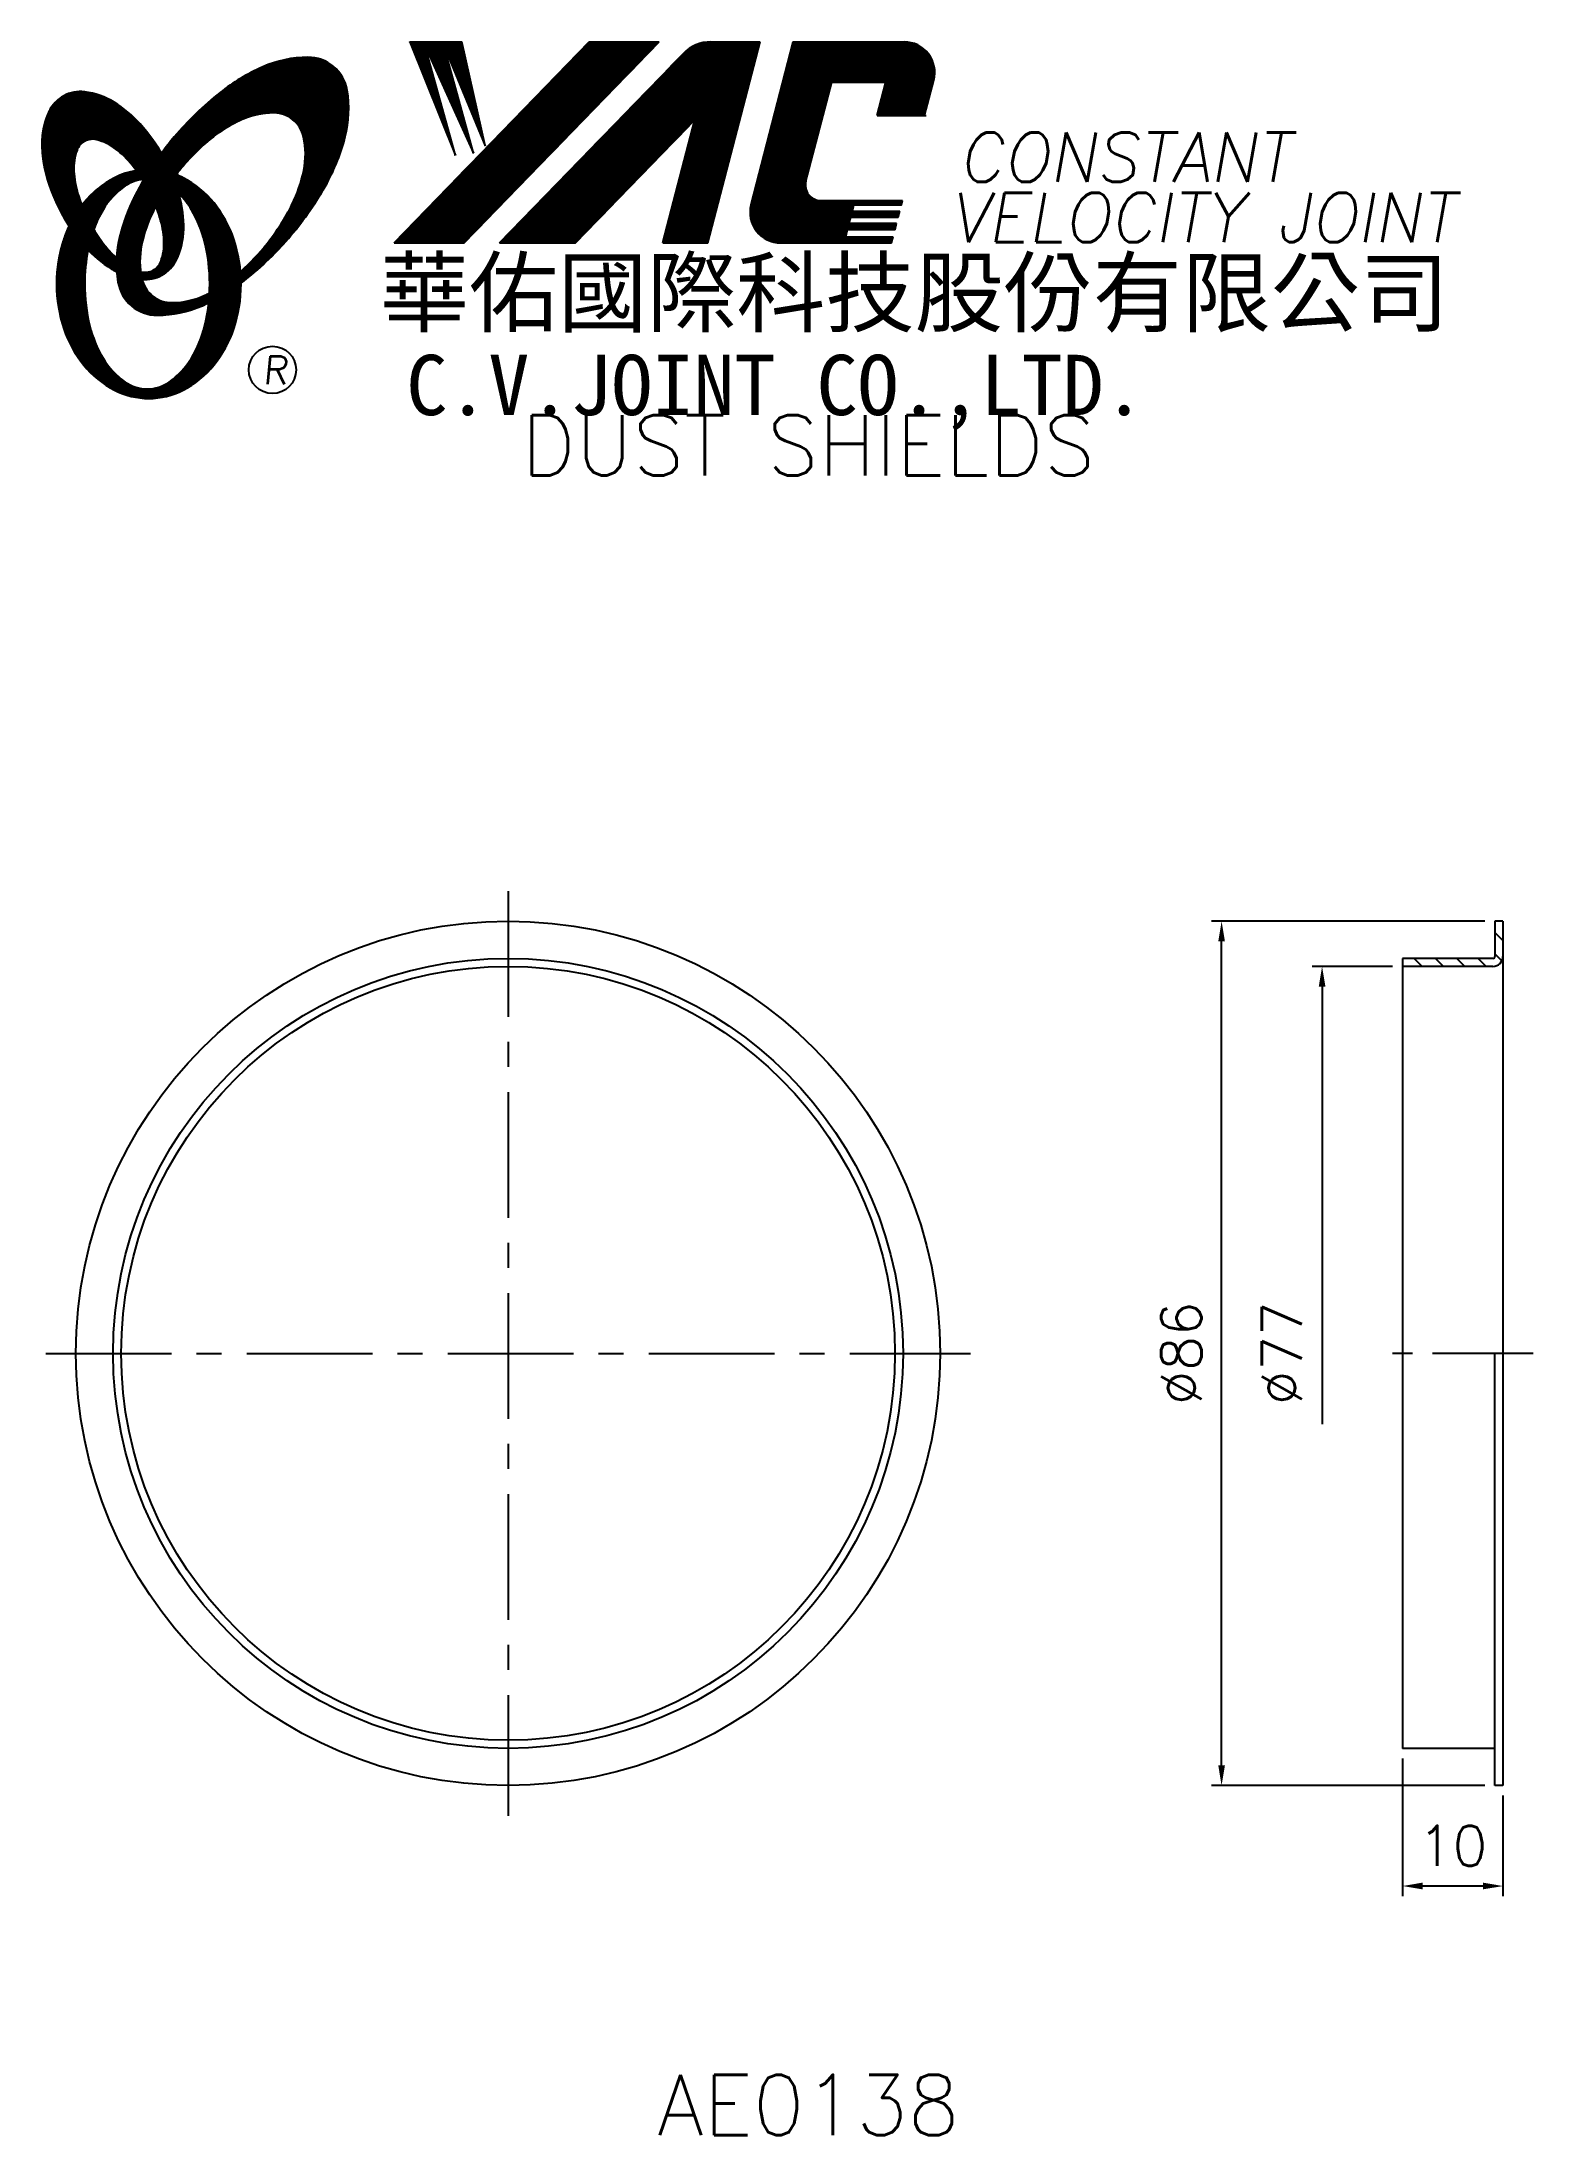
# Model space of a CAD drawing. Extents: x 105 to 253, y -6 to 202.
import ezdxf
from ezdxf.enums import TextEntityAlignment as Align

# ---------------------------------------------------------------- set-up
doc = ezdxf.new("R2010")
doc.units = 0
doc.header["$LTSCALE"] = 10
doc.header["$MEASUREMENT"] = 0
doc.linetypes.add('CENTER', pattern=[2, 1.25, -0.25, 0.25, -0.25])
doc.layers.get('0').update_dxf_attribs({"linetype": 'CONTINUOUS'})
doc.layers.get('DEFPOINTS').update_dxf_attribs({"linetype": 'CONTINUOUS'})
doc.layers.add('4', color=4, linetype='CONTINUOUS')
doc.styles.add('CHINA', font='KAIU.TTF')
doc.styles.add('ITALICC', font='simplex.shx')
doc.dimstyles.new('STANDARD$0', dxfattribs={"dimtxt": 4, "dimasz": 2, "dimexe": 1, "dimexo": 1, "dimgap": 2, "dimtad": 1, "dimdec": 4, "dimzin": 10, "dimtxsty": 'ITALICC', "dimcen": 2, "dimclrd": 5, "dimclre": 5, "dimclrt": 18, "dimaunit": 1, "dimazin": 3, "dimtp": 0.1, "dimtfac": 0.7, "dimtdec": 4, "dimtmove": 0, "dimatfit": 3, "dimtolj": 1, "dimtzin": 10})
pattern_1 = [(45, (174.614396, -41.679451), (-0.00727476112, 0.00727476112), [])]
pattern_2 = [(45, (6.02385, -5.375041), (-0.00883883476, 0.00883883476), [])]

# ---------------------------------------------------------------- blocks, each defined once
blk = doc.blocks.new('*D14')
at = {"color": 5, "linetype": 'BYBLOCK'}
for p, q in [((239.45, 110.06), (231.45, 110.06)), ((232.45, 108.06), (232.45, 64.51))]:
    blk.add_line(p, q, dxfattribs=at)
blk.add_solid([(232.12, 108.06), (232.78, 108.06), (232.45, 110.06)], dxfattribs=at)
at = {"layer": 'DEFPOINTS', "color": 0, "linetype": 'BYBLOCK'}
for p in [(232.45, 110.06), (240.45, 110.06), (240.45, 33.06)]:
    blk.add_point(p, dxfattribs=at)
at = {"color": 18, "linetype": 'BYBLOCK', "insert": (228.45, 71.56), "char_height": 4, "attachment_point": 5, "rotation": 90, "style": 'ITALICC'}
blk.add_mtext('\\A1;∅77', dxfattribs=at)
blk = doc.blocks.new('*D15')
at = {"color": 5, "linetype": 'BYBLOCK'}
for p, q in [((248.65, 114.56), (221.45, 114.56)), ((222.45, 30.56), (222.45, 112.56)), ((248.65, 28.56), (221.45, 28.56))]:
    blk.add_line(p, q, dxfattribs=at)
for points in [[(222.12, 112.56), (222.78, 112.56), (222.45, 114.56)], [(222.12, 30.56), (222.78, 30.56), (222.45, 28.56)]]:
    blk.add_solid(points, dxfattribs=at)
at = {"layer": 'DEFPOINTS', "color": 0, "linetype": 'BYBLOCK'}
for p in [(222.45, 114.56), (249.65, 114.56), (249.65, 28.56)]:
    blk.add_point(p, dxfattribs=at)
at = {"color": 18, "linetype": 'BYBLOCK', "insert": (218.45, 71.56), "char_height": 4, "attachment_point": 5, "rotation": 90, "style": 'ITALICC'}
blk.add_mtext('\\A1;∅86', dxfattribs=at)
blk = doc.blocks.new('*D16')
at = {"color": 5, "linetype": 'BYBLOCK'}
for p, q in [((240.45, 31.26), (240.45, 17.56)), ((250.45, 27.56), (250.45, 17.56)), ((248.45, 18.56), (242.45, 18.56))]:
    blk.add_line(p, q, dxfattribs=at)
for points in [[(242.45, 18.9), (242.45, 18.23), (240.45, 18.56)], [(248.45, 18.9), (248.45, 18.23), (250.45, 18.56)]]:
    blk.add_solid(points, dxfattribs=at)
at = {"layer": 'DEFPOINTS', "color": 0, "linetype": 'BYBLOCK'}
for p in [(240.45, 32.26), (250.45, 28.56), (240.45, 18.56)]:
    blk.add_point(p, dxfattribs=at)
at = {"color": 18, "linetype": 'BYBLOCK', "insert": (245.45, 22.56), "char_height": 4, "attachment_point": 5, "style": 'ITALICC'}
blk.add_mtext('\\A1;10', dxfattribs=at)

msp = doc.modelspace()

# ---------------------------------------------------------------- hatches: boundary and pattern name
at = {"layer": '4', "linetype": 'CONTINUOUS'}
h = msp.add_hatch(dxfattribs=at)
h.set_pattern_fill('ANSI31', color=5, scale=0.1, style=0)
h.set_pattern_definition(pattern_2)
h.paths.add_polyline_path([(166.48256, 202.05594), (159.52525, 202.05594), (140.10864, 182.05218), (147.06595, 182.05218)])
h.paths.add_polyline_path([(170.02945, 194.29037), (166.84907, 182.05218), (171.33006, 182.05218), (176.52849, 202.05594), (171.63177, 202.05594, 0.202785967), (168.89769, 200.89952), (150.60356, 182.05218), (158.15047, 182.05218)])
h.paths.add_polyline_path([(183.65655, 198.05752), (189.05027, 198.05752), (188.18125, 194.71351), (192.89807, 194.71351), (193.81479, 198.24107, 0.490800957), (190.86459, 202.05594), (179.83028, 202.05594), (175.62322, 185.86705, 0.490800957), (178.57342, 182.05218), (189.60774, 182.05218), (189.76218, 182.64649), (185.04536, 182.64649), (185.23873, 183.39058), (189.95555, 183.39058), (190.11411, 184.00072), (185.39729, 184.00072), (185.55853, 184.62119), (190.27535, 184.62119), (190.43153, 185.22218), (185.71471, 185.22218), (185.87152, 185.82555), (190.58834, 185.82555), (190.70507, 186.27475), (182.56532, 186.27475, -0.490800957), (181.09022, 188.18218)])
h = msp.add_hatch(dxfattribs=at)
h.set_pattern_fill('ANSI31', color=1, scale=0.1, style=0)
h.set_pattern_definition(pattern_2)
h.paths.add_polyline_path([(146.84062, 202.05594), (141.66329, 202.05594), (146.23405, 190.7522), (143.16812, 201.71018), (148.00286, 190.98786), (145.05485, 201.71018), (149.18207, 191.69483)])
h = msp.add_hatch(dxfattribs=at)
h.set_pattern_fill('ANSI31', color=5, scale=0.082305, style=0)
h.set_pattern_definition([(45, (6.02385, -5.375041), (-0.00727476112, 0.00727476112), [])])
h.paths.add_polyline_path([(128.05932, 194.99346, -0.172879177), (130.0008, 194.3349, -0.172879177), (131.08809, 192.59685, -0.104527385), (131.11587, 189.26865, -0.065680101), (129.94633, 185.8667, -0.051823203), (127.50592, 182.02431, -0.044272532), (124.83095, 179.19797, -0.020203161), (124.88453, 178.06006, 0.006517006), (125.28908, 178.37213, 0.049863361), (129.84251, 182.78519, 0.049863361), (133.43214, 188.01236, 0.063682799), (135.25319, 192.6397, 0.103597411), (135.44249, 197.22368, 0.177892575), (134.09388, 199.59395, 0.177892575), (131.53149, 200.52728, 0.103597411), (127.04369, 199.57424, 0.063682799), (122.78594, 197.00516, 0.049863361), (118.23252, 192.5921, 0.016070017), (116.96182, 190.98579, -0.007061632), (117.2091, 190.54876, -0.031648676), (118.16169, 188.51218, -0.008069351), (118.5936, 189.07649, -0.051823203), (121.77197, 192.33495, -0.065680101), (124.8139, 194.2553, -0.104527385)])
h.paths.add_polyline_path([(114.98365, 181.83215, -0.065680101), (116.15318, 185.2341, -0.006063428), (116.39712, 185.70912, 0.027613469), (115.67029, 187.29719, 0.017011252), (115.13687, 188.23216, 0.007829282), (114.64288, 187.36493, 0.063682799), (112.82184, 182.73759, 0.103597411), (112.63254, 178.15362, 0.177892575), (113.98115, 175.78334, 0.177892575), (116.54354, 174.85001, 0.103597411), (121.03134, 175.80306, 0.008811776), (121.6583, 176.09313, 0.013922709), (121.73563, 177.06294, -0.009086703), (121.28562, 176.8455, -0.104527385), (118.0402, 176.10734, -0.172879177), (116.09872, 176.7659, -0.172879177), (115.01143, 178.50395, -0.104527385)])
h = msp.add_hatch(dxfattribs=at)
h.set_pattern_fill('ANSI31', color=3, scale=0.082305, style=0)
h.set_pattern_definition(pattern_1)
h.paths.add_polyline_path([(112.26282, 196.0443, 0.106488277), (109.32094, 197.08287, 0.158297415), (107.23074, 196.68783, 0.158297415), (105.77141, 195.14014, 0.106488277), (105.06059, 192.10237, 0.071723199), (105.47864, 188.78942, 0.058080454), (107.02362, 184.97403, 0.058080454), (109.40467, 181.61624, 0.071723199), (111.96991, 179.47849, 0.020895977), (112.5101, 179.1765, -0.030777155), (112.49419, 180.55272, -0.042059526), (111.39783, 181.71548, -0.04691039), (109.77867, 184.19663, -0.04691039), (108.65039, 186.93611, -0.060581117), (108.24829, 189.19818, -0.10187153), (108.55991, 191.28638, -0.185892489), (109.34, 192.17802, -0.185892489), (110.51664, 192.31614, -0.10187153), (112.41429, 191.3906, -0.060581117), (114.05112, 189.77833, -0.04691039), (115.67029, 187.29719, -0.04691039), (116.79857, 184.5577, -0.060581117), (117.20067, 182.29563, -0.10187153), (116.88905, 180.20743, -0.185892489), (116.10896, 179.31579, -0.185892489), (114.93232, 179.17767, -0.002013383), (114.89152, 179.18829, 0.021593804), (115.01143, 178.50395, 0.006477741), (115.02943, 178.42692, 0.14950097), (117.00199, 178.83496, 0.158297415), (118.46132, 180.38265, 0.106488277), (119.17213, 183.42041, 0.071723199), (118.75409, 186.73337, 0.058080454), (117.2091, 190.54876, 0.058080454), (114.82806, 193.90655, 0.071723199)])
h = msp.add_hatch(dxfattribs=at)
h.set_pattern_fill('ANSI31', color=1, scale=0.082305, style=0)
h.set_pattern_definition(pattern_1)
h.paths.add_polyline_path([(113.35644, 187.72085, -0.120168026), (115.04823, 188.37424, 0.016865385), (114.44847, 189.25698, 0.076648372), (112.29225, 188.53806, 0.104809576), (109.20779, 186.02496, 0.005838257), (109.04085, 185.81276, 0.028089978), (109.77867, 184.19663, 0.014237292), (110.2208, 183.41158, -0.045767751), (111.14598, 185.34842, -0.106890197)])
h.paths.add_polyline_path([(109.32507, 177.96623, -0.048711043), (109.65518, 181.34657, -0.007865741), (109.40467, 181.61624, -0.037695478), (107.7688, 183.735, 0.03042545), (107.24347, 182.43102, 0.080710289), (106.51803, 177.96623, 0.080710289), (107.24347, 173.50144, 0.089265679), (109.20779, 169.9075, 0.104809576), (112.29225, 167.3944, 0.11926607), (115.70144, 166.56946, 0.11926607), (119.11063, 167.3944, 0.104809576), (122.19509, 169.9075, 0.089265679), (124.15941, 173.50144, 0.080710289), (124.88484, 177.96623, 0.080710289), (124.15941, 182.43102, 0.089265679), (122.19509, 186.02496, 0.104809576), (119.11063, 188.53806, 0.025513357), (118.4174, 188.85081, 0.004818181), (118.16169, 188.51218, -0.023722145), (118.70291, 186.91543, -0.065307489), (119.93809, 185.34842, -0.073950765), (121.25054, 182.15069, -0.060532391), (121.75899, 177.96623, -0.060532391), (121.25054, 173.78177, -0.073950765), (119.93809, 170.58404, -0.106890197), (117.72763, 168.21161, -0.153118262), (115.54203, 167.52624, -0.153118262), (113.35644, 168.21161, -0.106890197), (111.14598, 170.58404, -0.073950765), (109.83353, 173.78177, -0.060532391)])
h = msp.add_hatch(dxfattribs=at)
h.set_pattern_fill('ANSI31', color=5, scale=12, angle=90, style=0)
h.set_pattern_definition([(135, (0.0002, -6.0274), (-1.06066, -1.06066), [])])
h.paths.add_polyline_path([(250.45032, 114.56185), (249.65032, 114.56185), (249.65032, 111.06185, -0.414213562), (249.45032, 110.86185), (240.45032, 110.86185), (240.45032, 110.06185), (249.45032, 110.06185, 0.414213562), (250.45032, 111.06185)])

# ---------------------------------------------------------------- linework, layer by layer
at = {"layer": '4', "color": 5, "linetype": 'CONTINUOUS'}
for p, q in [((140.10864, 182.05218), (159.52525, 202.05594)), ((147.06595, 182.05218), (166.48256, 202.05594)), ((159.52525, 202.05594), (166.48256, 202.05594)), ((171.33006, 182.05218), (176.52849, 202.05594)), ((171.63177, 202.05594), (176.52849, 202.05594)), ((175.62322, 185.86705), (179.83028, 202.05594)), ((179.83028, 202.05594), (190.86459, 202.05594)), ((150.60356, 182.05218), (168.89769, 200.89952)), ((181.09022, 188.18218), (183.65655, 198.05752)), ((183.65655, 198.05752), (189.05027, 198.05752)), ((188.18125, 194.71351), (189.05027, 198.05752)), ((192.89807, 194.71351), (193.81479, 198.24107)), ((158.15047, 182.05218), (170.02945, 194.29037)), ((166.84907, 182.05218), (170.02945, 194.29037)), ((188.18125, 194.71351), (193.0485, 194.71351)), ((182.56532, 186.27475), (190.70507, 186.27475)), ((185.71471, 185.22218), (185.87152, 185.82555)), ((185.87152, 185.82555), (190.58834, 185.82555)), ((190.58834, 185.82555), (190.70507, 186.27475)), ((185.04536, 182.64649), (185.23873, 183.39058)), ((185.23873, 183.39058), (189.95555, 183.39058)), ((185.39729, 184.00072), (185.55853, 184.62119)), ((185.39729, 184.00072), (190.11411, 184.00072)), ((185.55853, 184.62119), (190.27535, 184.62119)), ((185.71471, 185.22218), (190.43153, 185.22218)), ((189.95555, 183.39058), (190.11411, 184.00072)), ((190.27535, 184.62119), (190.43153, 185.22218)), ((140.10864, 182.05218), (147.06595, 182.05218)), ((150.60356, 182.05218), (158.15047, 182.05218)), ((166.84907, 182.05218), (171.33006, 182.05218)), ((178.57342, 182.05218), (189.60774, 182.05218)), ((185.04536, 182.64649), (189.76218, 182.64649)), ((189.60774, 182.05218), (189.76218, 182.64649))]:
    msp.add_line(p, q, dxfattribs=at)
at = {"layer": '4', "color": 1, "linetype": 'CONTINUOUS'}
for p, q in [((141.66329, 202.05594), (146.23405, 190.7522)), ((141.66329, 202.05594), (146.84062, 202.05594)), ((149.18207, 191.69483), (146.84062, 202.05594)), ((146.23405, 190.7522), (143.16812, 201.71018)), ((143.16812, 201.71018), (148.00286, 190.98786)), ((148.00286, 190.98786), (145.05485, 201.71018)), ((145.05485, 201.71018), (149.18207, 191.69483))]:
    msp.add_line(p, q, dxfattribs=at)
at = {"layer": '4', "color": 5, "linetype": 'CENTER'}
for p, q in [((151.45032, 117.56185), (151.45032, 25.56185)), ((105.45032, 71.56185), (197.45032, 71.56185))]:
    msp.add_line(p, q, dxfattribs=at)
at = {"layer": '4', "color": 7, "linetype": 'CONTINUOUS'}
for p, q in [((249.65032, 114.56185), (249.65032, 111.06185)), ((250.45032, 114.56185), (249.65032, 114.56185)), ((250.45032, 114.56185), (250.45032, 28.56185)), ((240.45032, 110.86185), (240.45032, 32.26185)), ((249.45032, 110.86185), (240.45032, 110.86185)), ((249.45032, 110.06185), (240.45032, 110.06185)), ((249.65032, 28.56185), (249.65032, 71.56185)), ((249.45032, 32.26185), (240.45032, 32.26185)), ((250.45032, 28.56185), (249.65032, 28.56185))]:
    msp.add_line(p, q, dxfattribs=at)
at = {"layer": '4', "color": 5, "linetype": 'CENTER', "ltscale": 0.8}
msp.add_line((253.45032, 71.56185), (237.45032, 71.56185), dxfattribs=at)
at = {"layer": '4', "color": 5, "linetype": 'CONTINUOUS'}
for points in [[(124.88453, 178.06006, 0.006517006), (125.28908, 178.37213, 0.049863361), (129.84251, 182.78519, 0.049863361), (133.43214, 188.01236, 0.063682799), (135.25319, 192.6397, 0.103597411), (135.44249, 197.22368, 0.177892575), (134.09388, 199.59395, 0.177892575), (131.53149, 200.52728, 0.103597411), (127.04369, 199.57424, 0.063682799), (122.78594, 197.00516, 0.049863361), (118.23252, 192.5921, 0.016070017), (116.96182, 190.98579)], [(124.83095, 179.19797, 0.044272532), (127.50592, 182.02431, 0.051823203), (129.94633, 185.8667, 0.065680101), (131.11587, 189.26865, 0.104527385), (131.08809, 192.59685, 0.172879177), (130.0008, 194.3349, 0.172879177), (128.05932, 194.99346, 0.104527385), (124.8139, 194.2553, 0.065680101), (121.77197, 192.33495, 0.051823203), (118.5936, 189.07649, 0.008069351), (118.16169, 188.51218)], [(115.13687, 188.23216, 0.007829282), (114.64288, 187.36493, 0.063682799), (112.82184, 182.73759, 0.103597411), (112.63254, 178.15362, 0.177892575), (113.98115, 175.78334, 0.177892575), (116.54354, 174.85001, 0.103597411), (121.03134, 175.80306, 0.008811776), (121.6583, 176.09313, 0.008811776)], [(116.39712, 185.70912, 0.006063428), (116.15318, 185.2341, 0.065680101), (114.98365, 181.83215, 0.104527385), (115.01143, 178.50395, 0.172879177), (116.09872, 176.7659, 0.172879177), (118.0402, 176.10734, 0.104527385), (121.28562, 176.8455, 0.009086703), (121.73563, 177.06294, 0.009086703)]]:
    msp.add_lwpolyline(points, format="xyb", dxfattribs=at)
at = {"layer": '4', "color": 3, "linetype": 'CONTINUOUS'}
for points in [[(115.02943, 178.42692, 0.14950097), (117.00199, 178.83496, 0.158297415), (118.46132, 180.38265, 0.106488277), (119.17213, 183.42041, 0.071723199), (118.75409, 186.73337, 0.058080454), (117.2091, 190.54876, 0.058080454), (114.82806, 193.90655, 0.071723199), (112.26282, 196.0443, 0.106488277), (109.32094, 197.08287, 0.158297415), (107.23074, 196.68783, 0.158297415), (105.77141, 195.14014, 0.106488277), (105.06059, 192.10237, 0.071723199), (105.47864, 188.78942, 0.058080454), (107.02362, 184.97403, 0.058080454), (109.40467, 181.61624, 0.071723199), (111.96991, 179.47849, 0.020895977), (112.5101, 179.1765, 0.020895977)], [(114.89152, 179.18829, 0.002013383), (114.93232, 179.17767, 0.185892489), (116.10896, 179.31579, 0.185892489), (116.88905, 180.20743, 0.10187153), (117.20067, 182.29563, 0.060581117), (116.79857, 184.5577, 0.04691039), (115.67029, 187.29719, 0.04691039), (114.05112, 189.77833, 0.060581117), (112.41429, 191.3906, 0.10187153), (110.51664, 192.31614, 0.185892489), (109.34, 192.17802, 0.185892489), (108.55991, 191.28638, 0.10187153), (108.24829, 189.19818, 0.060581117), (108.65039, 186.93611, 0.04691039), (109.77867, 184.19663, 0.04691039), (111.39783, 181.71548, 0.042059526), (112.49419, 180.55272, 0.042059526)]]:
    msp.add_lwpolyline(points, format="xyb", dxfattribs=at)
at = {"layer": '4', "color": 1, "linetype": 'CONTINUOUS'}
for points in [[(107.7688, 183.735, 0.03042545), (107.24347, 182.43102, 0.080710289), (106.51803, 177.96623, 0.080710289), (107.24347, 173.50144, 0.089265679), (109.20779, 169.9075, 0.104809576), (112.29225, 167.3944, 0.11926607), (115.70144, 166.56946, 0.11926607), (119.11063, 167.3944, 0.104809576), (122.19509, 169.9075, 0.089265679), (124.15941, 173.50144, 0.080710289), (124.88484, 177.96623, 0.080710289), (124.15941, 182.43102, 0.089265679), (122.19509, 186.02496, 0.104809576), (119.11063, 188.53806, 0.025513357), (118.4174, 188.85081, 0.025513357)], [(114.44847, 189.25698, 0.076648372), (112.29225, 188.53806, 0.104809576), (109.20779, 186.02496, 0.005838257), (109.04085, 185.81276, 0.005838257)], [(115.04823, 188.37424, 0.120168026), (113.35644, 187.72085, 0.106890197), (111.14598, 185.34842, 0.045767751), (110.2208, 183.41158, 0.045767751)], [(109.65518, 181.34657, 0.048711043), (109.32507, 177.96623, 0.060532391), (109.83353, 173.78177, 0.073950765), (111.14598, 170.58404, 0.106890197), (113.35644, 168.21161, 0.153118262), (115.54203, 167.52624, 0.153118262), (117.72763, 168.21161, 0.106890197), (119.93809, 170.58404, 0.073950765), (121.25054, 173.78177, 0.060532391), (121.75899, 177.96623, 0.060532391), (121.25054, 182.15069, 0.073950765), (119.93809, 185.34842, 0.065307489), (118.70291, 186.91543)]]:
    msp.add_lwpolyline(points, format="xyb", dxfattribs=at)
at = {"layer": '4', "color": 5, "linetype": 'CONTINUOUS'}
msp.add_circle((128.00568, 169.42051), 2.35282, dxfattribs=at)
at = {"layer": '4', "color": 7, "linetype": 'CONTINUOUS'}
for radius in [43, 39.3, 38.5]:
    msp.add_circle((151.45032, 71.56185), radius, dxfattribs=at)
at = {"layer": '4', "color": 5, "linetype": 'CONTINUOUS'}
for centre, radius, start, end in [((171.63177, 198.2457), 3.81024, 90, 135.8533387), ((190.86459, 199.00775), 3.04819, 345.4326059, 90), ((182.56532, 187.79884), 1.5241, 165.4326059, 270), ((178.57342, 185.10037), 3.04819, 165.4326059, 270)]:
    msp.add_arc(centre, radius, start, end, dxfattribs=at)
at = {"layer": '4', "color": 7, "linetype": 'CONTINUOUS'}
for centre, radius, start, end in [((249.45032, 111.06185), 0.2, 270, 0), ((249.45032, 111.06185), 1, 270, 0), ((249.45032, 32.06185), 0.2, 0, 90)]:
    msp.add_arc(centre, radius, start, end, dxfattribs=at)

# ---------------------------------------------------------------- texts
at = {"layer": '4', "color": 5, "linetype": 'CONTINUOUS', "style": 'ITALICC'}
for s, height, oblique, p in [('CONSTANT', 4.9, 10, (196.25745, 188.12265)), ('VELOCITY JOINT', 4.9, 10, (195.37923, 182.12727)), ('R', 2.75625, 5, (127.04699, 168.01091))]:
    msp.add_text(s, height=height, dxfattribs=dict(at, oblique=oblique)).set_placement(p)
at = {"layer": '4', "color": 7, "linetype": 'CONTINUOUS', "style": 'CHINA'}
for s, height, p in [('華佑國際科技股份有限公司', 6.5, (138.69528, 173.86233)), ('C.V.JOINT CO.,LTD.', 6, (141.32392, 164.91612))]:
    msp.add_text(s, height=height, dxfattribs=at).set_placement(p)
at = {"layer": '4', "color": 18, "linetype": 'CONTINUOUS', "style": 'ITALICC'}
for s, p in [('DUST SHIELDS', (181.32664, 158.9233)), ('AE0138', (181.32664, -6.2241))]:
    msp.add_text(s, height=6, dxfattribs=at).set_placement(p, align=Align.CENTER)

# ---------------------------------------------------------------- dimensions: what is measured, and where the dimension line sits
at = {"layer": '4', "color": 7, "linetype": 'CONTINUOUS'}
dim = msp.add_linear_dim(base=(222.45036, 114.56185), p1=(249.65032, 28.56185), p2=(249.65032, 114.56185), angle=90, text='%%C86', dimstyle='STANDARD$0', dxfattribs=at)
dim.commit()
dim.dimension.update_dxf_attribs({"geometry": '*D15', "text_midpoint": (218.45036, 71.56185)})
dim = msp.add_linear_dim(base=(232.45034, 110.06185), p1=(240.45032, 33.06185), p2=(240.45032, 110.06185), angle=90, text='%%C77', dimstyle='STANDARD$0', override={"dimcen": -2, "dimse1": 1, "dimsd1": 1}, dxfattribs=at)
dim.commit()
dim.dimension.update_dxf_attribs({"geometry": '*D14', "text_midpoint": (228.45034, 71.56185)})
dim = msp.add_linear_dim(base=(240.45032, 18.5619), p1=(250.45032, 28.56185), p2=(240.45032, 32.26185), text='10', dimstyle='STANDARD$0', dxfattribs=at)
dim.commit()
dim.dimension.update_dxf_attribs({"geometry": '*D16', "text_midpoint": (245.45032, 22.5619)})

doc.saveas('drawing.dxf')
